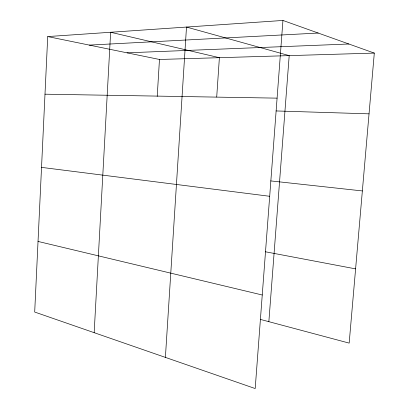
<?xml version="1.0" encoding="UTF-8"?>
<svg xmlns="http://www.w3.org/2000/svg" width="409" height="409" viewBox="0 0 409 409"><rect width="100%" height="100%" fill="white"/><g stroke="black" fill="none" stroke-linecap="round" stroke-linejoin="round"><path stroke-width="0.61" d="M47.72 36.575L34.693 312.047L255.196 388.55L282.946 20.45L47.72 36.575L159.469 59.469L374.307 53.093L349.168 343.11L260.272 319.383M94.162 332.681L110.635 32.265L219.388 57.689L216.709 97.015M157.22 96.391L159.469 59.469M165.394 357.394L186.499 27.06L289.199 55.619L268.856 321.673M89.341 45.102L318.212 33.052M127.046 52.827L348.867 44.003M44.995 94.193L277.087 98.145M276.08 110.941L369.041 113.845M270.717 180.911L362.359 190.937M41.534 167.378L269.689 196.289M265.288 251.755L355.605 268.877M38.032 241.433L262.246 294.996M282.946 20.45L374.307 53.093"/></g></svg>
